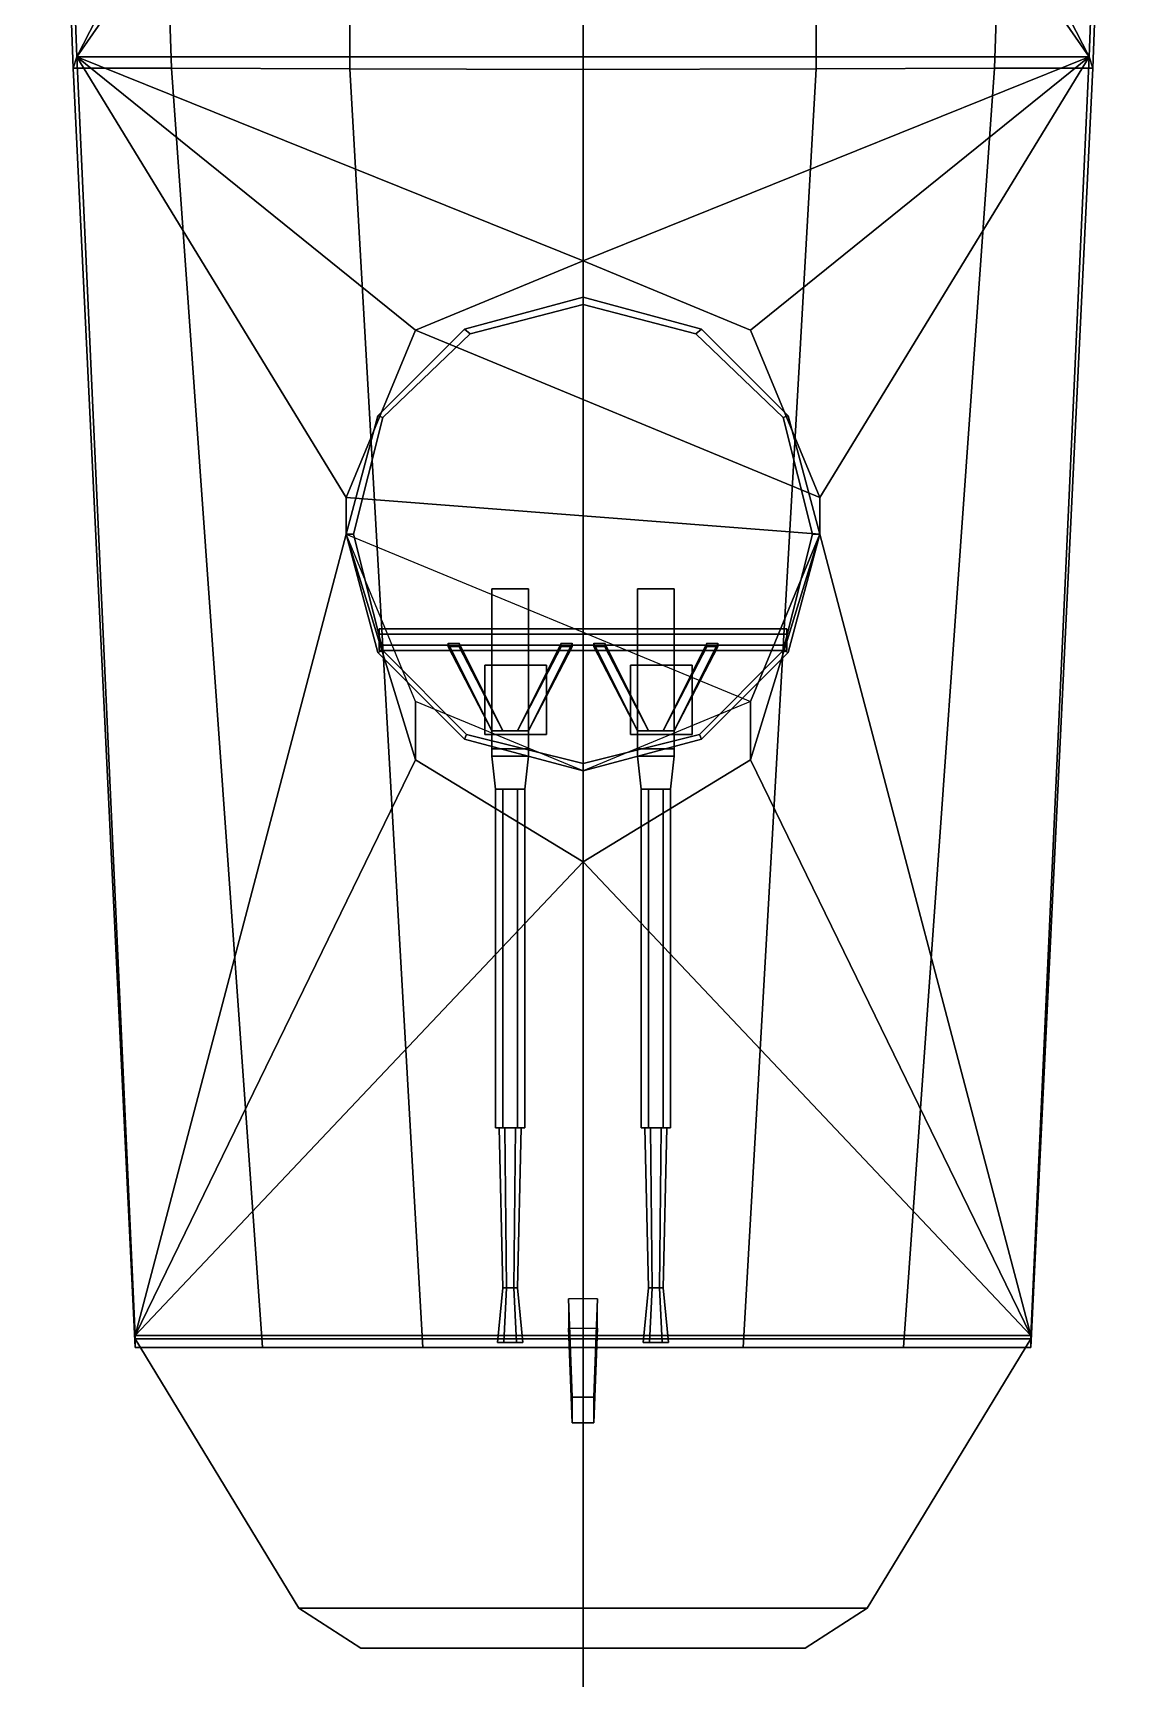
# Model space of a CAD drawing. Header units: millimetres. Extents: x -4.3 to 1.7, y -10.2 to 19.1.
# Drawn here: x -1.51 to 1.51, y -10.185 to -5.645 of the extents above; entities that cross this region are included whole.
import ezdxf

# ---------------------------------------------------------------- set-up
doc = ezdxf.new("R2010")
doc.units = ezdxf.units.MM
doc.layers.add('gun', color=1, linetype='Continuous')
doc.layers.add('turret', color=2, linetype='Continuous')

msp = doc.modelspace()

# ---------------------------------------------------------------- linework, layer by layer
for points in [[(-1.39, -5.7095, 0.7387), (-1.5, -2.7696, 0.7074), (-1.51, -2.7994, -1.0023), (-1.4, -5.7407, -1.051)], [(-1.5, -2.7696, 0.7074), (-1.5, -2.7696, 0.7074), (-1.39, -5.7095, 0.7387), (-0.2, -3.39, 0.714)], [(1.5, -2.7696, 0.7074), (1.5, -2.7696, 0.7074), (0.2, -3.39, 0.714), (1.39, -5.7095, 0.7387)], [(1.5, -2.7696, 0.7074), (1.39, -5.7095, 0.7387), (1.4, -5.7407, -1.051), (1.51, -2.7994, -1.0023)], [(-1.4, -5.7407, -1.051), (-1.51, -2.7994, -1.0023), (-1.23, -2.8, -1.0323), (-1.13, -5.7413, -1.081)], [(-1.13, -5.7413, -1.081), (-1.23, -2.8, -1.0323), (-0.64, -2.8017, -1.1323), (-0.64, -5.7425, -1.151)], [(-0.64, -5.7425, -1.151), (-0.64, -2.8017, -1.1323), (0, -2.8041, -1.2723), (0, -5.7444, -1.261)], [(0.64, -2.8017, -1.1323), (0.64, -5.7425, -1.151), (0, -5.7444, -1.261), (0, -2.8041, -1.2723)], [(1.23, -2.8, -1.0323), (1.13, -5.7413, -1.081), (0.64, -5.7425, -1.151), (0.64, -2.8017, -1.1323)], [(1.51, -2.7994, -1.0023), (1.4, -5.7407, -1.051), (1.13, -5.7413, -1.081), (1.23, -2.8, -1.0323)], [(-0.2, -3.39, 0.714), (-0.2, -3.39, 0.714), (-1.39, -5.7095, 0.7387), (0, -3.71, 0.7174)], [(0.2, -3.39, 0.714), (0.2, -3.39, 0.714), (0, -3.71, 0.7174), (1.39, -5.7095, 0.7387)], [(0, -3.71, 0.7174), (0, -3.71, 0.7174), (-1.39, -5.7095, 0.7387), (1.39, -5.7095, 0.7387)], [(-1.23, -9.22, 0.74), (-1.39, -5.7095, 0.7387), (-1.4, -5.7407, -1.051), (-1.23, -9.2532, -1.1597)], [(-0.65, -6.92, 0.7392), (-1.39, -5.7095, 0.7387), (-1.23, -9.22, 0.74), (-0.65, -7.02, 0.7392)], [(-1.39, -5.7095, 0.7387), (-1.39, -5.7095, 0.7387), (-0.65, -6.92, 0.739), (-0.46, -6.4604, 0.739)], [(-1.39, -5.7095, 0.7387), (-1.39, -5.7095, 0.7387), (-0.46, -6.4604, 0.7388), (0, -6.27, 0.7389)], [(-1.39, -5.7095, 0.7387), (-1.39, -5.7095, 0.7387), (0, -6.27, 0.7389), (1.39, -5.7095, 0.7387)], [(0, -6.27, 0.7389), (0, -6.27, 0.7389), (0.46, -6.4604, 0.739), (1.39, -5.7095, 0.7387)], [(0.46, -6.4604, 0.739), (0.46, -6.4604, 0.739), (0.65, -6.92, 0.7392), (1.39, -5.7095, 0.7387)], [(1.39, -5.7095, 0.7387), (0.65, -6.92, 0.7392), (0.65, -7.02, 0.7392), (1.23, -9.22, 0.74)], [(1.39, -5.7095, 0.7387), (1.23, -9.22, 0.74), (1.23, -9.2532, -1.1597), (1.4, -5.7407, -1.051)], [(-1.23, -9.2532, -1.1597), (-1.4, -5.7407, -1.051), (-1.13, -5.7413, -1.081), (-0.88, -9.2532, -1.1597)], [(-0.88, -9.2532, -1.1597), (-1.13, -5.7413, -1.081), (-0.64, -5.7425, -1.151), (-0.44, -9.2537, -1.1897)], [(-0.44, -9.2537, -1.1897), (-0.64, -5.7425, -1.151), (0, -5.7444, -1.261), (0, -9.2547, -1.2497)], [(0.64, -5.7425, -1.151), (0.44, -9.2537, -1.1897), (0, -9.2547, -1.2497), (0, -5.7444, -1.261)], [(1.13, -5.7413, -1.081), (0.88, -9.2532, -1.1597), (0.44, -9.2537, -1.1897), (0.64, -5.7425, -1.151)], [(1.4, -5.7407, -1.051), (1.23, -9.2532, -1.1597), (0.88, -9.2532, -1.1597), (1.13, -5.7413, -1.081)], [(0, -6.27, 0.7389), (-0.46, -6.4604, 0.739), (-0.46, -6.4604, 1.43), (0, -6.27, 1.43)], [(0.46, -6.4604, 1.43), (0, -6.27, 1.43), (-0.46, -6.4604, 1.43), (0.65, -6.92, 1.43)], [(0.46, -6.4604, 0.739), (0, -6.27, 0.7389), (0, -6.27, 1.43), (0.46, -6.4604, 1.43)], [(-0.46, -6.4604, 0.739), (-0.65, -6.92, 0.7392), (-0.65, -6.92, 1.43), (-0.46, -6.4604, 1.43)], [(0.65, -6.92, 1.43), (-0.46, -6.4604, 1.43), (-0.65, -6.92, 1.43), (0.65, -7.02, 1.43)], [(0.65, -6.92, 0.7392), (0.46, -6.4604, 0.739), (0.46, -6.4604, 1.43), (0.65, -6.92, 1.43)], [(-0.65, -6.92, 0.7392), (-0.65, -7.02, 0.7392), (-0.65, -7.02, 1.43), (-0.65, -6.92, 1.43)], [(0.65, -7.02, 1.43), (-0.65, -6.92, 1.43), (-0.65, -7.02, 1.43), (0.4596, -7.4796, 1.43)], [(0.65, -7.02, 0.7392), (0.65, -6.92, 0.7392), (0.65, -6.92, 1.43), (0.65, -7.02, 1.43)], [(-1.23, -9.22, 0.74), (-0.46, -7.64, 0.7394), (-0.65, -7.02, 0.7392)], [(-0.65, -7.02, 0.7392), (-0.46, -7.64, 0.7394), (-0.4596, -7.4796, 1.43), (-0.65, -7.02, 1.43)], [(0.46, -7.64, 0.7394), (0.65, -7.02, 0.7392), (0.65, -7.02, 1.43), (0.4596, -7.4796, 1.43)], [(1.23, -9.22, 0.74), (0.65, -7.02, 0.7392), (0.46, -7.64, 0.7394)], [(-0.46, -7.64, 0.7394), (0, -7.92, 0.73), (0, -7.67, 1.43), (-0.4596, -7.4796, 1.43)], [(0, -7.92, 0.73), (0.46, -7.64, 0.7394), (0.4596, -7.4796, 1.43), (0, -7.67, 1.43)], [(-1.23, -9.22, 0.74), (0, -7.92, 0.73), (-0.46, -7.64, 0.7394)], [(1.23, -9.22, 0.74), (0.46, -7.64, 0.7394), (0, -7.92, 0.73)], [(-1.23, -9.22, 0.74), (1.23, -9.22, 0.74), (0, -7.92, 0.73)], [(-0.03, -9.39, 2.26), (-0.04, -9.12, 0.74), (-0.04, -9.2, 0.74), (-0.03, -9.46, 2.26)], [(0.03, -9.39, 2.26), (0.04, -9.12, 0.74), (-0.04, -9.12, 0.74), (-0.03, -9.39, 2.26)], [(0.04, -9.2, 0.74), (0.04, -9.12, 0.74), (0.03, -9.39, 2.26), (0.03, -9.46, 2.26)], [(-0.03, -9.46, 2.26), (-0.04, -9.2, 0.74), (0.04, -9.2, 0.74), (0.03, -9.46, 2.26)], [(-1.23, -9.2532, -1.1597), (1.23, -9.2532, -1.1597), (1.23, -9.22, 0.74), (-1.23, -9.22, 0.74)], [(-1.23, -9.2293, 0.2094), (1.23, -9.2293, 0.2094), (0.78, -9.9691, 0.2223), (-0.78, -9.9691, 0.2223)], [(-0.78, -9.9691, 0.2223), (0.78, -9.9691, 0.2223), (1.23, -9.2293, 0.2094), (-1.23, -9.2293, 0.2094)], [(-0.44, -9.2537, -1.1897), (0.44, -9.2537, -1.1897), (0.88, -9.2532, -1.1597), (-0.88, -9.2532, -1.1597)], [(0, -9.2547, -1.2497), (0, -9.2547, -1.2497), (0.44, -9.2537, -1.1897), (-0.44, -9.2537, -1.1897)], [(0.0007, -9.3978, -0.2771), (0.0007, -9.2378, -0.2798), (0.0007, -9.2608, -1.5996), (0.0007, -9.4219, -1.6568)], [(0.0007, -9.4219, -1.6568), (0.0007, -9.2608, -1.5996), (0.0007, -9.2378, -0.2798), (0.0007, -9.3978, -0.2771)], [(0.03, -9.46, 2.26), (0.03, -9.39, 2.26), (-0.03, -9.39, 2.26), (-0.03, -9.46, 2.26)], [(0.0007, -9.92, 1.79), (0.0007, -9.39, 1.8363), (0.0007, -9.45, 2.25), (0.0007, -9.99, 2.18)], [(0.0007, -9.99, 2.18), (0.0007, -9.45, 2.25), (0.0007, -9.39, 1.8363), (0.0007, -9.92, 1.79)], [(0.0007, -9.6018, -1.6537), (0.0007, -9.4219, -1.6568), (0.0007, -9.3978, -0.2771), (0.0007, -9.5779, -0.2839)], [(0.0007, -9.5779, -0.2839), (0.0007, -9.3978, -0.2771), (0.0007, -9.4219, -1.6568), (0.0007, -9.6018, -1.6537)], [(0.0007, -9.8847, -0.0985), (0.0007, -9.5739, -0.0539), (0.0007, -9.6018, -1.6537), (0.0007, -9.9109, -1.5983)], [(0.0007, -9.9109, -1.5983), (0.0007, -9.6018, -1.6537), (0.0007, -9.5739, -0.0539), (0.0007, -9.8847, -0.0985)], [(0.0007, -10.1281, -1.4345), (0.0007, -9.9109, -1.5983), (0.0007, -9.8872, -0.2385), (0.0007, -10.1206, -1.0045)], [(0.0007, -10.1206, -1.0045), (0.0007, -9.8872, -0.2385), (0.0007, -9.9109, -1.5983), (0.0007, -10.1281, -1.4345)], [(-0.61, -10.0791, 0.2242), (0.61, -10.0791, 0.2242), (0.78, -9.9691, 0.2223), (-0.78, -9.9691, 0.2223)], [(-0.78, -9.9691, 0.2223), (0.78, -9.9691, 0.2223), (0.61, -10.0791, 0.2242), (-0.61, -10.0791, 0.2242)], [(0.0007, -10.173, -1.1437), (0.0007, -10.1206, -1.0045), (0.0007, -10.1281, -1.4345), (0.0007, -10.1853, -1.2735)], [(0.0007, -10.1853, -1.2735), (0.0007, -10.1281, -1.4345), (0.0007, -10.1206, -1.0045), (0.0007, -10.173, -1.1437)]]:
    msp.add_3dface(points)
at = {"layer": 'gun'}
for points in [[(-0.25, -7.17, 2.13), (-0.25, -7.17, 2.03), (-0.25, -7.63, 2.03), (-0.25, -7.63, 2.13)], [(-0.15, -7.63, 2.13), (-0.15, -7.17, 2.13), (-0.25, -7.17, 2.13), (-0.25, -7.63, 2.13)], [(-0.15, -7.17, 2.13), (-0.15, -7.17, 2.03), (-0.25, -7.17, 2.03), (-0.25, -7.17, 2.13)], [(-0.25, -7.63, 2.03), (-0.25, -7.17, 2.03), (-0.15, -7.17, 2.03), (-0.15, -7.63, 2.03)], [(-0.15, -7.63, 2.03), (-0.15, -7.17, 2.03), (-0.15, -7.17, 2.13), (-0.15, -7.63, 2.13)], [(0.15, -7.17, 2.13), (0.15, -7.17, 2.03), (0.15, -7.63, 2.03), (0.15, -7.63, 2.13)], [(0.25, -7.17, 2.13), (0.25, -7.17, 2.03), (0.15, -7.17, 2.03), (0.15, -7.17, 2.13)], [(0.15, -7.63, 2.03), (0.15, -7.17, 2.03), (0.25, -7.17, 2.03), (0.25, -7.63, 2.03)], [(0.25, -7.63, 2.13), (0.25, -7.17, 2.13), (0.15, -7.17, 2.13), (0.15, -7.63, 2.13)], [(0.25, -7.63, 2.03), (0.25, -7.17, 2.03), (0.25, -7.17, 2.13), (0.25, -7.63, 2.13)], [(-0.56, -7.28, 1.89), (-0.56, -7.295, 1.916), (0.56, -7.295, 1.916), (0.56, -7.28, 1.89)], [(-0.56, -7.295, 1.864), (-0.56, -7.28, 1.89), (0.56, -7.28, 1.89), (0.56, -7.295, 1.864)], [(-0.56, -7.295, 1.916), (-0.56, -7.325, 1.916), (0.56, -7.325, 1.916), (0.56, -7.295, 1.916)], [(-0.56, -7.325, 1.864), (-0.56, -7.295, 1.864), (0.56, -7.295, 1.864), (0.56, -7.325, 1.864)], [(-0.56, -7.325, 1.916), (-0.56, -7.34, 1.89), (0.56, -7.34, 1.89), (0.56, -7.325, 1.916)], [(-0.56, -7.34, 1.89), (-0.56, -7.325, 1.864), (0.56, -7.325, 1.864), (0.56, -7.34, 1.89)], [(-0.37, -7.33, 1.9), (-0.37, -7.32, 1.87), (-0.25, -7.56, 1.87), (-0.25, -7.56, 1.9)], [(-0.25, -7.56, 1.87), (-0.37, -7.32, 1.87), (-0.34, -7.32, 1.87), (-0.22, -7.56, 1.87)], [(-0.22, -7.56, 1.9), (-0.34, -7.33, 1.9), (-0.37, -7.33, 1.9), (-0.25, -7.56, 1.9)], [(-0.22, -7.56, 1.87), (-0.34, -7.32, 1.87), (-0.34, -7.33, 1.9), (-0.22, -7.56, 1.9)], [(-0.18, -7.56, 1.9), (-0.06, -7.33, 1.9), (-0.06, -7.32, 1.87), (-0.18, -7.56, 1.87)], [(-0.18, -7.56, 1.87), (-0.06, -7.32, 1.87), (-0.03, -7.32, 1.87), (-0.15, -7.56, 1.87)], [(-0.15, -7.56, 1.9), (-0.03, -7.33, 1.9), (-0.06, -7.33, 1.9), (-0.18, -7.56, 1.9)], [(-0.03, -7.32, 1.87), (-0.03, -7.33, 1.9), (-0.15, -7.56, 1.9), (-0.15, -7.56, 1.87)], [(0.03, -7.33, 1.9), (0.03, -7.32, 1.87), (0.15, -7.56, 1.87), (0.15, -7.56, 1.9)], [(0.15, -7.56, 1.87), (0.03, -7.32, 1.87), (0.06, -7.32, 1.87), (0.18, -7.56, 1.87)], [(0.18, -7.56, 1.9), (0.06, -7.33, 1.9), (0.03, -7.33, 1.9), (0.15, -7.56, 1.9)], [(0.18, -7.56, 1.87), (0.06, -7.32, 1.87), (0.06, -7.33, 1.9), (0.18, -7.56, 1.9)], [(0.22, -7.56, 1.87), (0.34, -7.32, 1.87), (0.37, -7.32, 1.87), (0.25, -7.56, 1.87)], [(0.22, -7.56, 1.9), (0.34, -7.33, 1.9), (0.34, -7.32, 1.87), (0.22, -7.56, 1.87)], [(0.25, -7.56, 1.9), (0.37, -7.33, 1.9), (0.34, -7.33, 1.9), (0.22, -7.56, 1.9)], [(0.37, -7.32, 1.87), (0.37, -7.33, 1.9), (0.25, -7.56, 1.9), (0.25, -7.56, 1.87)], [(-0.27, -7.38, 2.19), (-0.27, -7.38, 2.13), (-0.27, -7.57, 2.13), (-0.27, -7.57, 2.19)], [(-0.1, -7.57, 2.19), (-0.1, -7.38, 2.19), (-0.27, -7.38, 2.19), (-0.27, -7.57, 2.19)], [(-0.1, -7.38, 2.19), (-0.1, -7.38, 2.13), (-0.27, -7.38, 2.13), (-0.27, -7.38, 2.19)], [(-0.27, -7.57, 2.13), (-0.27, -7.38, 2.13), (-0.1, -7.38, 2.13), (-0.1, -7.57, 2.13)], [(-0.1, -7.57, 2.13), (-0.1, -7.38, 2.13), (-0.1, -7.38, 2.19), (-0.1, -7.57, 2.19)], [(0.3, -7.57, 2.19), (0.3, -7.38, 2.19), (0.13, -7.38, 2.19), (0.13, -7.57, 2.19)], [(0.13, -7.57, 2.13), (0.13, -7.38, 2.13), (0.3, -7.38, 2.13), (0.3, -7.57, 2.13)], [(0.3, -7.38, 2.19), (0.3, -7.38, 2.13), (0.13, -7.38, 2.13), (0.13, -7.38, 2.19)], [(0.13, -7.38, 2.19), (0.13, -7.38, 2.13), (0.13, -7.57, 2.13), (0.13, -7.57, 2.19)], [(0.3, -7.57, 2.13), (0.3, -7.38, 2.13), (0.3, -7.38, 2.19), (0.3, -7.57, 2.19)], [(-0.27, -7.57, 2.19), (-0.27, -7.57, 2.13), (-0.1, -7.57, 2.13), (-0.1, -7.57, 2.19)], [(-0.25, -7.56, 2.03), (-0.25, -7.56, 1.82), (-0.25, -7.61, 1.82), (-0.25, -7.61, 2.03)], [(-0.15, -7.56, 2.03), (-0.15, -7.56, 1.82), (-0.25, -7.56, 1.82), (-0.25, -7.56, 2.03)], [(-0.25, -7.61, 1.82), (-0.25, -7.56, 1.82), (-0.15, -7.56, 1.82), (-0.15, -7.61, 1.82)], [(-0.15, -7.61, 1.82), (-0.15, -7.56, 1.82), (-0.15, -7.56, 2.03), (-0.15, -7.61, 2.03)], [(0.13, -7.57, 2.19), (0.13, -7.57, 2.13), (0.3, -7.57, 2.13), (0.3, -7.57, 2.19)], [(0.15, -7.56, 2.03), (0.15, -7.56, 1.82), (0.15, -7.61, 1.82), (0.15, -7.61, 2.03)], [(0.25, -7.56, 2.03), (0.25, -7.56, 1.82), (0.15, -7.56, 1.82), (0.15, -7.56, 2.03)], [(0.15, -7.61, 1.82), (0.15, -7.56, 1.82), (0.25, -7.56, 1.82), (0.25, -7.61, 1.82)], [(0.25, -7.61, 1.82), (0.25, -7.56, 1.82), (0.25, -7.56, 2.03), (0.25, -7.61, 2.03)], [(-0.25, -7.61, 2.03), (-0.25, -7.61, 1.82), (-0.15, -7.61, 1.82), (-0.15, -7.61, 2.03)], [(0.15, -7.61, 2.03), (0.15, -7.61, 1.82), (0.25, -7.61, 1.82), (0.25, -7.61, 2.03)], [(-0.25, -7.63, 2.13), (-0.25, -7.63, 2.03), (-0.24, -7.72, 2.05), (-0.24, -7.72, 2.12)], [(-0.16, -7.72, 2.12), (-0.15, -7.63, 2.13), (-0.25, -7.63, 2.13), (-0.24, -7.72, 2.12)], [(-0.24, -7.72, 2.05), (-0.25, -7.63, 2.03), (-0.15, -7.63, 2.03), (-0.16, -7.72, 2.05)], [(-0.16, -7.72, 2.05), (-0.15, -7.63, 2.03), (-0.15, -7.63, 2.13), (-0.16, -7.72, 2.12)], [(0.24, -7.72, 2.12), (0.25, -7.63, 2.13), (0.15, -7.63, 2.13), (0.16, -7.72, 2.12)], [(0.15, -7.63, 2.13), (0.15, -7.63, 2.03), (0.16, -7.72, 2.05), (0.16, -7.72, 2.12)], [(0.16, -7.72, 2.05), (0.15, -7.63, 2.03), (0.25, -7.63, 2.03), (0.24, -7.72, 2.05)], [(0.24, -7.72, 2.05), (0.25, -7.63, 2.03), (0.25, -7.63, 2.13), (0.24, -7.72, 2.12)], [(-0.24, -7.72, 2.12), (-0.24, -7.72, 2.05), (-0.16, -7.72, 2.05), (-0.16, -7.72, 2.12)], [(-0.24, -8.65, 2.085), (-0.22, -8.65, 2.1196), (-0.22, -7.72, 2.1196), (-0.24, -7.72, 2.085)], [(-0.22, -8.65, 2.0504), (-0.24, -8.65, 2.085), (-0.24, -7.72, 2.085), (-0.22, -7.72, 2.0504)], [(-0.22, -8.65, 2.1196), (-0.18, -8.65, 2.1196), (-0.18, -7.72, 2.1196), (-0.22, -7.72, 2.1196)], [(-0.18, -8.65, 2.0504), (-0.22, -8.65, 2.0504), (-0.22, -7.72, 2.0504), (-0.18, -7.72, 2.0504)], [(-0.18, -8.65, 2.1196), (-0.16, -8.65, 2.085), (-0.16, -7.72, 2.085), (-0.18, -7.72, 2.1196)], [(-0.16, -8.65, 2.085), (-0.18, -8.65, 2.0504), (-0.18, -7.72, 2.0504), (-0.16, -7.72, 2.085)], [(0.18, -8.65, 2.0504), (0.16, -8.65, 2.085), (0.16, -7.72, 2.085), (0.18, -7.72, 2.0504)], [(0.16, -8.65, 2.085), (0.18, -8.65, 2.1196), (0.18, -7.72, 2.1196), (0.16, -7.72, 2.085)], [(0.16, -7.72, 2.12), (0.16, -7.72, 2.05), (0.24, -7.72, 2.05), (0.24, -7.72, 2.12)], [(0.22, -8.65, 2.0504), (0.18, -8.65, 2.0504), (0.18, -7.72, 2.0504), (0.22, -7.72, 2.0504)], [(0.18, -8.65, 2.1196), (0.22, -8.65, 2.1196), (0.22, -7.72, 2.1196), (0.18, -7.72, 2.1196)], [(0.24, -8.65, 2.085), (0.22, -8.65, 2.0504), (0.22, -7.72, 2.0504), (0.24, -7.72, 2.085)], [(0.22, -8.65, 2.1196), (0.24, -8.65, 2.085), (0.24, -7.72, 2.085), (0.22, -7.72, 2.1196)], [(-0.16, -8.65, 2.085), (-0.24, -8.65, 2.085), (-0.22, -8.65, 2.0504), (-0.18, -8.65, 2.0504)], [(-0.18, -8.65, 2.1196), (-0.22, -8.65, 2.1196), (-0.24, -8.65, 2.085), (-0.16, -8.65, 2.085)], [(-0.23, -8.65, 2.08), (-0.215, -8.65, 2.054), (-0.21, -9.09, 2.0627), (-0.22, -9.09, 2.08)], [(-0.215, -8.65, 2.106), (-0.23, -8.65, 2.08), (-0.22, -9.09, 2.08), (-0.21, -9.09, 2.0973)], [(-0.215, -8.65, 2.054), (-0.185, -8.65, 2.054), (-0.19, -9.09, 2.0627), (-0.21, -9.09, 2.0627)], [(-0.185, -8.65, 2.106), (-0.215, -8.65, 2.106), (-0.21, -9.09, 2.0973), (-0.19, -9.09, 2.0973)], [(-0.185, -8.65, 2.054), (-0.17, -8.65, 2.08), (-0.18, -9.09, 2.08), (-0.19, -9.09, 2.0627)], [(-0.17, -8.65, 2.08), (-0.185, -8.65, 2.106), (-0.19, -9.09, 2.0973), (-0.18, -9.09, 2.08)], [(0.22, -8.65, 2.1196), (0.18, -8.65, 2.1196), (0.16, -8.65, 2.085), (0.24, -8.65, 2.085)], [(0.24, -8.65, 2.085), (0.16, -8.65, 2.085), (0.18, -8.65, 2.0504), (0.22, -8.65, 2.0504)], [(0.185, -8.65, 2.106), (0.17, -8.65, 2.08), (0.18, -9.09, 2.08), (0.19, -9.09, 2.0973)], [(0.17, -8.65, 2.08), (0.185, -8.65, 2.054), (0.19, -9.09, 2.0627), (0.18, -9.09, 2.08)], [(0.215, -8.65, 2.106), (0.185, -8.65, 2.106), (0.19, -9.09, 2.0973), (0.21, -9.09, 2.0973)], [(0.185, -8.65, 2.054), (0.215, -8.65, 2.054), (0.21, -9.09, 2.0627), (0.19, -9.09, 2.0627)], [(0.23, -8.65, 2.08), (0.215, -8.65, 2.106), (0.21, -9.09, 2.0973), (0.22, -9.09, 2.08)], [(0.215, -8.65, 2.054), (0.23, -8.65, 2.08), (0.22, -9.09, 2.08), (0.21, -9.09, 2.0627)], [(-0.22, -9.09, 2.08), (-0.21, -9.09, 2.0627), (-0.2175, -9.24, 2.0497), (-0.235, -9.24, 2.08)], [(-0.21, -9.09, 2.0973), (-0.22, -9.09, 2.08), (-0.235, -9.24, 2.08), (-0.2175, -9.24, 2.1103)], [(-0.21, -9.09, 2.0627), (-0.19, -9.09, 2.0627), (-0.1825, -9.24, 2.0497), (-0.2175, -9.24, 2.0497)], [(-0.19, -9.09, 2.0973), (-0.21, -9.09, 2.0973), (-0.2175, -9.24, 2.1103), (-0.1825, -9.24, 2.1103)], [(-0.19, -9.09, 2.0627), (-0.18, -9.09, 2.08), (-0.165, -9.24, 2.08), (-0.1825, -9.24, 2.0497)], [(-0.18, -9.09, 2.08), (-0.19, -9.09, 2.0973), (-0.1825, -9.24, 2.1103), (-0.165, -9.24, 2.08)], [(0.19, -9.09, 2.0973), (0.18, -9.09, 2.08), (0.165, -9.24, 2.08), (0.1825, -9.24, 2.1103)], [(0.18, -9.09, 2.08), (0.19, -9.09, 2.0627), (0.1825, -9.24, 2.0497), (0.165, -9.24, 2.08)], [(0.21, -9.09, 2.0973), (0.19, -9.09, 2.0973), (0.1825, -9.24, 2.1103), (0.2175, -9.24, 2.1103)], [(0.19, -9.09, 2.0627), (0.21, -9.09, 2.0627), (0.2175, -9.24, 2.0497), (0.1825, -9.24, 2.0497)], [(0.22, -9.09, 2.08), (0.21, -9.09, 2.0973), (0.2175, -9.24, 2.1103), (0.235, -9.24, 2.08)], [(0.21, -9.09, 2.0627), (0.22, -9.09, 2.08), (0.235, -9.24, 2.08), (0.2175, -9.24, 2.0497)], [(-0.1825, -9.24, 2.1103), (-0.2175, -9.24, 2.1103), (-0.235, -9.24, 2.08), (-0.165, -9.24, 2.08)], [(-0.165, -9.24, 2.08), (-0.235, -9.24, 2.08), (-0.2175, -9.24, 2.0497), (-0.1825, -9.24, 2.0497)], [(0.235, -9.24, 2.08), (0.165, -9.24, 2.08), (0.1825, -9.24, 2.0497), (0.2175, -9.24, 2.0497)], [(0.2175, -9.24, 2.1103), (0.1825, -9.24, 2.1103), (0.165, -9.24, 2.08), (0.235, -9.24, 2.08)]]:
    msp.add_3dface(points, dxfattribs=at)
at = {"layer": 'turret'}
for points in [[(-0.325, -6.4571, 2.02), (0, -6.37, 2.02), (0, -6.37, 1.43), (-0.325, -6.4571, 1.43)], [(-0.31, -6.47, 2.02), (0, -6.39, 2.02), (0, -6.37, 2.02), (-0.325, -6.4571, 2.02)], [(-0.31, -6.47, 1.43), (0, -6.39, 1.43), (0, -6.39, 2.02), (-0.31, -6.47, 2.02)], [(0.325, -6.4571, 1.43), (0, -6.37, 1.43), (0, -6.37, 2.02), (0.325, -6.4571, 2.02)], [(0.325, -6.4571, 2.02), (0, -6.37, 2.02), (0, -6.39, 2.02), (0.31, -6.47, 2.02)], [(0.31, -6.47, 2.02), (0, -6.39, 2.02), (0, -6.39, 1.43), (0.31, -6.47, 1.43)], [(-0.5629, -6.695, 2.02), (-0.325, -6.4571, 2.02), (-0.325, -6.4571, 1.43), (-0.5629, -6.695, 1.43)], [(-0.55, -6.7, 2.02), (-0.31, -6.47, 2.02), (-0.325, -6.4571, 2.02), (-0.5629, -6.695, 2.02)], [(-0.55, -6.7, 1.43), (-0.31, -6.47, 1.43), (-0.31, -6.47, 2.02), (-0.55, -6.7, 2.02)], [(0.5629, -6.695, 2.02), (0.325, -6.4571, 2.02), (0.31, -6.47, 2.02), (0.55, -6.7, 2.02)], [(0.55, -6.7, 2.02), (0.31, -6.47, 2.02), (0.31, -6.47, 1.43), (0.55, -6.7, 1.43)], [(0.5629, -6.695, 1.43), (0.325, -6.4571, 1.43), (0.325, -6.4571, 2.02), (0.5629, -6.695, 2.02)], [(-0.65, -7.02, 2.02), (-0.5629, -6.695, 2.02), (-0.5629, -6.695, 1.43), (-0.65, -7.02, 1.43)], [(-0.63, -7.02, 2.02), (-0.55, -6.7, 2.02), (-0.5629, -6.695, 2.02), (-0.65, -7.02, 2.02)], [(-0.63, -7.02, 1.43), (-0.55, -6.7, 1.43), (-0.55, -6.7, 2.02), (-0.63, -7.02, 2.02)], [(0.65, -7.02, 2.02), (0.5629, -6.695, 2.02), (0.55, -6.7, 2.02), (0.63, -7.02, 2.02)], [(0.63, -7.02, 2.02), (0.55, -6.7, 2.02), (0.55, -6.7, 1.43), (0.63, -7.02, 1.43)], [(0.65, -7.02, 1.43), (0.5629, -6.695, 1.43), (0.5629, -6.695, 2.02), (0.65, -7.02, 2.02)], [(-0.5629, -7.345, 2.02), (-0.65, -7.02, 2.02), (-0.65, -7.02, 1.43), (-0.5629, -7.345, 1.43)], [(-0.55, -7.34, 2.02), (-0.63, -7.02, 2.02), (-0.65, -7.02, 2.02), (-0.5629, -7.345, 2.02)], [(-0.55, -7.34, 1.43), (-0.63, -7.02, 1.43), (-0.63, -7.02, 2.02), (-0.55, -7.34, 2.02)], [(0.55, -7.34, 2.02), (0.63, -7.02, 2.02), (0.63, -7.02, 1.43), (0.55, -7.34, 1.43)], [(0.5629, -7.345, 2.02), (0.65, -7.02, 2.02), (0.63, -7.02, 2.02), (0.55, -7.34, 2.02)], [(0.5629, -7.345, 1.43), (0.65, -7.02, 1.43), (0.65, -7.02, 2.02), (0.5629, -7.345, 2.02)], [(-0.32, -7.57, 2.02), (-0.55, -7.34, 2.02), (-0.5629, -7.345, 2.02), (-0.325, -7.5829, 2.02)], [(-0.325, -7.5829, 1.8), (-0.5629, -7.345, 2.02), (-0.5629, -7.345, 1.43), (-0.325, -7.5829, 1.43)], [(-0.325, -7.5829, 2.02), (-0.5629, -7.345, 2.02), (-0.5629, -7.345, 2.02), (-0.325, -7.5829, 1.8)], [(-0.32, -7.57, 1.43), (-0.55, -7.34, 1.43), (-0.55, -7.34, 2.02), (-0.32, -7.57, 1.8)], [(-0.32, -7.57, 1.8), (-0.55, -7.34, 2.02), (-0.55, -7.34, 2.02), (-0.32, -7.57, 2.02)], [(0.32, -7.57, 1.8), (0.55, -7.34, 2.02), (0.55, -7.34, 1.43), (0.32, -7.57, 1.43)], [(0.32, -7.57, 2.02), (0.55, -7.34, 2.02), (0.55, -7.34, 2.02), (0.32, -7.57, 1.8)], [(0.325, -7.5829, 2.02), (0.5629, -7.345, 2.02), (0.55, -7.34, 2.02), (0.32, -7.57, 2.02)], [(0.325, -7.5829, 1.43), (0.5629, -7.345, 1.43), (0.5629, -7.345, 2.02), (0.325, -7.5829, 1.8)], [(0.325, -7.5829, 1.8), (0.5629, -7.345, 2.02), (0.5629, -7.345, 2.02), (0.325, -7.5829, 2.02)], [(-0.32, -7.57, 1.8), (-0.32, -7.57, 2.02), (-0.325, -7.5829, 2.02), (-0.325, -7.5829, 1.8)], [(0, -7.65, 1.8), (-0.32, -7.57, 1.8), (-0.325, -7.5829, 1.8), (0, -7.67, 1.8)], [(0, -7.67, 1.8), (-0.325, -7.5829, 1.8), (-0.325, -7.5829, 1.43), (0, -7.67, 1.43)], [(0, -7.65, 1.43), (-0.32, -7.57, 1.43), (-0.32, -7.57, 1.8), (0, -7.65, 1.8)], [(0, -7.65, 1.8), (0.32, -7.57, 1.8), (0.32, -7.57, 1.43), (0, -7.65, 1.43)], [(0, -7.67, 1.8), (0.325, -7.5829, 1.8), (0.32, -7.57, 1.8), (0, -7.65, 1.8)], [(0, -7.67, 1.43), (0.325, -7.5829, 1.43), (0.325, -7.5829, 1.8), (0, -7.67, 1.8)], [(0.325, -7.5829, 1.8), (0.325, -7.5829, 2.02), (0.32, -7.57, 2.02), (0.32, -7.57, 1.8)]]:
    msp.add_3dface(points, dxfattribs=at)

doc.saveas('drawing.dxf')
